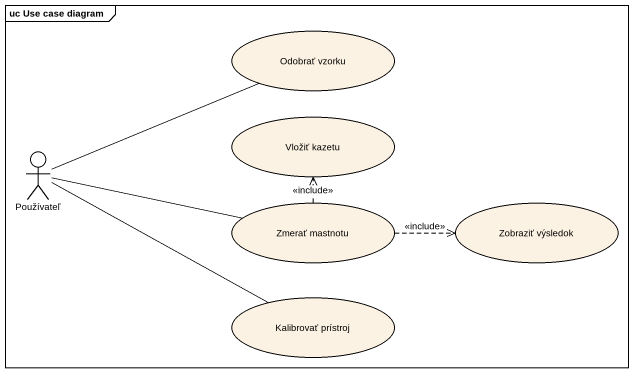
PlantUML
@startuml
mainframe uc Use case diagram
usecase "Odobrať vzorku" as Odobrať_vzorku
usecase "Vložiť kazetu" as Vložiť_kazetu
actor Používateľ
usecase "Zmerať mastnotu" as Zmerať_mastnotu
usecase "Zobraziť výsledok" as Zobraziť_výsledok
usecase "Kalibrovať prístroj" as Kalibrovať_prístroj
Používateľ -right- Odobrať_vzorku
Používateľ -right- Zmerať_mastnotu
Používateľ -right- Kalibrovať_prístroj
Zmerať_mastnotu .up.> Vložiť_kazetu : <<include>>
Zmerať_mastnotu .right.> Zobraziť_výsledok : <<include>>
@enduml
